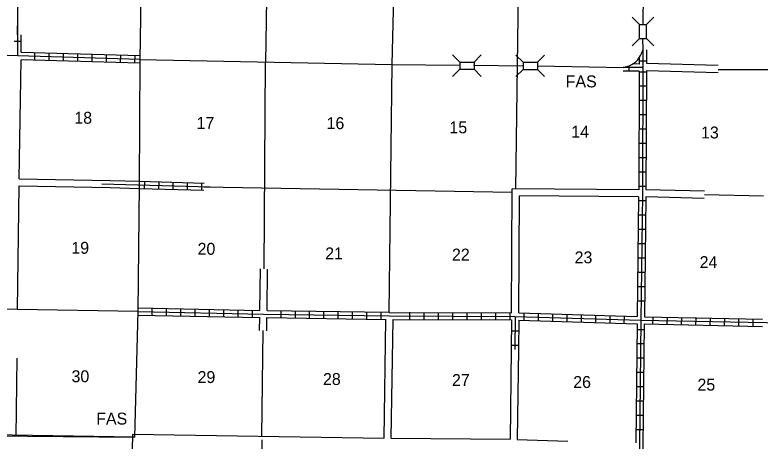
# Model space of a CAD drawing. Extents: x 1123232 to 1640442, y 16348238 to 16784707.
# Drawn here: x 1332118 to 1363360, y 16508939 to 16526801 of the extents above; entities that cross this region are included whole.
import ezdxf

# ---------------------------------------------------------------- set-up
doc = ezdxf.new("R2010")
doc.units = 0
for name, color, linetype in [('L10', 7, 'Continuous'), ('L11', 7, 'Continuous'), ('L13', 7, 'Continuous'), ('L14', 7, 'Continuous'), ('L18', 7, 'Continuous'), ('L21', 7, 'Continuous'), ('L3', 7, 'Continuous'), ('L4', 7, 'Continuous'), ('L8', 7, 'Continuous'), ('L9', 7, 'Continuous')]:
    doc.layers.add(name, color=color, linetype=linetype)

msp = doc.modelspace()

# ---------------------------------------------------------------- linework, layer by layer
at = {"layer": 'L10'}
for points in [[(1336113, 16519862), (1337335, 16519829)], [(1336110, 16519562), (1337332, 16519529)]]:
    msp.add_lwpolyline(points, dxfattribs=at)
at = {"layer": 'L11'}
for points in [[(1332303, 16519931), (1332376, 16524922)], [(1358592, 16524780), (1361607, 16524692)], [(1358592, 16524472), (1361599, 16524389)], [(1332303, 16519931), (1336113, 16519862)], [(1332224, 16514447), (1332299, 16519631)], [(1332299, 16519631), (1336110, 16519562)], [(1352942, 16514314), (1352968, 16519515)], [(1358275, 16519472), (1352968, 16519515)], [(1361026, 16519412), (1358576, 16519472)], [(1353242, 16514309), (1353266, 16519213)], [(1358267, 16519172), (1353266, 16519213)], [(1361021, 16519112), (1358573, 16519172)], [(1342388, 16514417), (1342410, 16516155)], [(1342688, 16514412), (1342710, 16516149)], [(1342377, 16513570), (1342384, 16514122)], [(1342677, 16513561), (1342684, 16514114)], [(1347594, 16509055), (1347675, 16514039)], [(1347892, 16509055), (1347975, 16514030)], [(1352925, 16512780), (1352875, 16509014)], [(1353225, 16512780), (1353175, 16509005)], [(1332193, 16512414), (1332151, 16509148)], [(1337042, 16509232), (1347594, 16509055)], [(1347892, 16509055), (1352875, 16509014)], [(1353175, 16509005), (1355299, 16508939)]]:
    msp.add_lwpolyline(points, dxfattribs=at)
at = {"layer": 'L13'}
msp.add_line((1337273, 16514372), (1332224, 16514447), dxfattribs=at)
for points in [[(1332223, 16525971), (1332568, 16544522)], [(1342846, 16538953), (1342626, 16524805)], [(1348042, 16529864), (1347925, 16524722), (1347790, 16514331)], [(1353120, 16519514), (1353259, 16529847)], [(1342567, 16516152), (1342629, 16524826)], [(1361602, 16524515), (1373160, 16524513)], [(1340045, 16519598), (1352967, 16519366)], [(1363508, 16519201), (1361024, 16519262)], [(1332224, 16514447), (1326934, 16514589)], [(1342469, 16509141), (1342527, 16513568)]]:
    msp.add_lwpolyline(points, dxfattribs=at)
at = {"layer": 'L18'}
for p, q in [((1358300, 16526406), (1358000, 16526706)), ((1358600, 16526406), (1358900, 16526706)), ((1358300, 16526406), (1358600, 16526406)), ((1358300, 16525806), (1358300, 16526406)), ((1358600, 16525806), (1358600, 16526406)), ((1358300, 16525806), (1358000, 16525506)), ((1358300, 16525806), (1358600, 16525806)), ((1358600, 16525806), (1358900, 16525506)), ((1350767, 16524822), (1350467, 16525122)), ((1351367, 16524822), (1351667, 16525122)), ((1353425, 16524814), (1353125, 16525114)), ((1354025, 16524814), (1354325, 16525114)), ((1350767, 16524822), (1350767, 16524522)), ((1350767, 16524822), (1351367, 16524822)), ((1351367, 16524822), (1351367, 16524522)), ((1353425, 16524814), (1353425, 16524514)), ((1353425, 16524814), (1354025, 16524814)), ((1354025, 16524814), (1354025, 16524514)), ((1350767, 16524522), (1350467, 16524222)), ((1350767, 16524522), (1351367, 16524522)), ((1351367, 16524522), (1351667, 16524222)), ((1353425, 16524514), (1353125, 16524214)), ((1353425, 16524514), (1354025, 16524514)), ((1354025, 16524514), (1354325, 16524214))]:
    msp.add_line(p, q, dxfattribs=at)
at = {"layer": 'L3'}
msp.add_lwpolyline([(1326651, 16509205), (1337134, 16509097)], dxfattribs=at)
at = {"layer": 'L4'}
for points in [[(1337692, 16546022), (1337584, 16539339), (1337442, 16530239), (1337351, 16524930)], [(1358458, 16526406), (1358483, 16529032), (1358610, 16529335), (1358659, 16529409), (1358760, 16529531), (1358822, 16529586), (1358958, 16529684), (1359036, 16529724), (1359213, 16529784), (1359325, 16529804), (1369100, 16529756), (1374391, 16529689)], [(1354025, 16524664), (1357624, 16524599), (1357864, 16524669), (1357976, 16524723), (1358060, 16524774), (1358151, 16524839), (1358228, 16524921), (1358349, 16525100), (1358402, 16525207), (1358452, 16525345), (1358450, 16525806)], [(1337351, 16524930), (1337334, 16519680), (1337276, 16514372), (1337134, 16509097)], [(1337351, 16524930), (1347925, 16524722), (1350759, 16524689)], [(1351350, 16524689), (1353425, 16524664)]]:
    msp.add_lwpolyline(points, dxfattribs=at)
at = {"layer": 'L8'}
for p, q in [((1332234, 16525080), (1332234, 16526572)), ((1332384, 16525222), (1332384, 16525969)), ((1332384, 16525680), (1332084, 16525680)), ((1332951, 16524905), (1332959, 16525205)), ((1333551, 16524889), (1333559, 16525189)), ((1334151, 16524872), (1334159, 16525172)), ((1334751, 16524855), (1334759, 16525155)), ((1335351, 16524839), (1335359, 16525139)), ((1335951, 16524822), (1335959, 16525122)), ((1336551, 16524805), (1336559, 16525105)), ((1337151, 16524789), (1337159, 16525089)), ((1358592, 16524863), (1358294, 16524863)), ((1358450, 16524592), (1357624, 16524599)), ((1357854, 16524666), (1357852, 16524448)), ((1358291, 16524743), (1358020, 16524746)), ((1358290, 16524443), (1357622, 16524449)), ((1358292, 16524422), (1358592, 16524422)), ((1358292, 16523822), (1358592, 16523822)), ((1358283, 16523222), (1358583, 16523222)), ((1358283, 16522622), (1358583, 16522622)), ((1358283, 16522022), (1358583, 16522022)), ((1358283, 16521422), (1358583, 16521422)), ((1358283, 16520822), (1358583, 16520822)), ((1358275, 16520222), (1358575, 16520222)), ((1337551, 16519522), (1337559, 16519822)), ((1338151, 16519505), (1338159, 16519805)), ((1338751, 16519489), (1338759, 16519789)), ((1339351, 16519472), (1339359, 16519772)), ((1339951, 16519455), (1339959, 16519755)), ((1358275, 16519622), (1358575, 16519622)), ((1358275, 16519022), (1358575, 16519022)), ((1358267, 16518422), (1358567, 16518422)), ((1358258, 16517822), (1358558, 16517822)), ((1358250, 16517222), (1358550, 16517222)), ((1358242, 16516622), (1358542, 16516622)), ((1358233, 16516022), (1358533, 16516022)), ((1358225, 16515422), (1358525, 16515422)), ((1358217, 16514822), (1358517, 16514822)), ((1337876, 16514214), (1337876, 16514514)), ((1338476, 16514197), (1338476, 16514497)), ((1339076, 16514189), (1339076, 16514489)), ((1339676, 16514172), (1339676, 16514472)), ((1340276, 16514164), (1340276, 16514464)), ((1340876, 16514147), (1340876, 16514447)), ((1341476, 16514139), (1341476, 16514439)), ((1342076, 16514122), (1342076, 16514422)), ((1343276, 16514105), (1343276, 16514405)), ((1343876, 16514097), (1343876, 16514397)), ((1344475, 16514089), (1344475, 16514389)), ((1345075, 16514080), (1345075, 16514380)), ((1345675, 16514072), (1345675, 16514372)), ((1346275, 16514064), (1346275, 16514364)), ((1346875, 16514055), (1346875, 16514355)), ((1347475, 16514047), (1347475, 16514347)), ((1348675, 16514039), (1348675, 16514339)), ((1349275, 16514030), (1349275, 16514330)), ((1349875, 16514030), (1349875, 16514330)), ((1350475, 16514022), (1350475, 16514322)), ((1351075, 16514022), (1351075, 16514322)), ((1351675, 16514022), (1351675, 16514322)), ((1352275, 16514014), (1352275, 16514314)), ((1352875, 16514014), (1352875, 16514314)), ((1353467, 16514005), (1353475, 16514305)), ((1354067, 16513980), (1354075, 16514280)), ((1354667, 16513964), (1354675, 16514264)), ((1355267, 16513947), (1355275, 16514247)), ((1355867, 16513930), (1355875, 16514230)), ((1356467, 16513914), (1356475, 16514214)), ((1357067, 16513897), (1357075, 16514197)), ((1357667, 16513872), (1357675, 16514172)), ((1358867, 16513847), (1358875, 16514147)), ((1359467, 16513830), (1359475, 16514130)), ((1360067, 16513822), (1360075, 16514122)), ((1360667, 16513814), (1360675, 16514114)), ((1361267, 16513797), (1361275, 16514097)), ((1361867, 16513789), (1361875, 16514089)), ((1362467, 16513780), (1362475, 16514080)), ((1363067, 16513764), (1363075, 16514064)), ((1358200, 16513622), (1358500, 16513622)), ((1352934, 16513564), (1353234, 16513564)), ((1358200, 16513022), (1358500, 16513022)), ((1352925, 16512964), (1353225, 16512964)), ((1358192, 16512422), (1358492, 16512422)), ((1358183, 16511822), (1358483, 16511822)), ((1358175, 16511222), (1358475, 16511222)), ((1358175, 16510622), (1358475, 16510622)), ((1358167, 16510022), (1358467, 16510022)), ((1358158, 16509422), (1358458, 16509422))]:
    msp.add_line(p, q, dxfattribs=at)
for points in [[(1337134, 16509097), (1332001, 16509180), (1326693, 16509197), (1326884, 16519847), (1327018, 16529956), (1326534, 16530431), (1317493, 16530556), (1316951, 16530739), (1316560, 16531189), (1316493, 16531764), (1316568, 16535914), (1313885, 16535989)], [(1337359, 16525080), (1332384, 16525222)], [(1358442, 16525343), (1358442, 16524780)], [(1358592, 16525343), (1358592, 16524780)], [(1337351, 16524930), (1332234, 16525080), (1326959, 16525139)], [(1337342, 16524780), (1332376, 16524922)], [(1358442, 16525022), (1358425, 16519322), (1358358, 16514005), (1358300, 16508714), (1358258, 16503439)], [(1358292, 16525016), (1358291, 16524743)], [(1358290, 16524443), (1358275, 16519472)], [(1358592, 16524472), (1358576, 16519472)], [(1335759, 16519722), (1340309, 16519597)], [(1337335, 16519829), (1340047, 16519754)], [(1337332, 16519529), (1340044, 16519454)], [(1358267, 16519172), (1358208, 16514155)], [(1358573, 16519172), (1358508, 16514147)], [(1337276, 16514522), (1342388, 16514417)], [(1337276, 16514372), (1342534, 16514264), (1347825, 16514189), (1353092, 16514164), (1358358, 16514005), (1363617, 16513905), (1368900, 16513839), (1374383, 16513789)], [(1342688, 16514412), (1347790, 16514337)], [(1347790, 16514331), (1352942, 16514314)], [(1353242, 16514309), (1358208, 16514155)], [(1337276, 16514222), (1342384, 16514122)], [(1342684, 16514114), (1347675, 16514039)], [(1347975, 16514030), (1352942, 16514014)], [(1352942, 16514014), (1352925, 16512780)], [(1353092, 16514164), (1353075, 16512780)], [(1353242, 16514005), (1353225, 16512780)], [(1353242, 16514005), (1358200, 16513855)], [(1358508, 16514147), (1363467, 16514047)], [(1358200, 16513855), (1358150, 16508864)], [(1358500, 16513847), (1358450, 16508714), (1358408, 16503580)], [(1358500, 16513847), (1363458, 16513747)], [(1337042, 16509232), (1336826, 16498705)]]:
    msp.add_lwpolyline(points, dxfattribs=at)
at = {"layer": 'L9'}
msp.add_lwpolyline([(1342467, 16508997), (1342401, 16503722), (1342276, 16498472), (1342134, 16493247)], dxfattribs=at)

# ---------------------------------------------------------------- texts
at = {"layer": 'L14'}
for s, p in [('18', (1334609, 16522239)), ('17', (1339734, 16522022)), ('16', (1345184, 16522014)), ('15', (1350334, 16521839)), ('14', (1355442, 16521655)), ('13', (1360883, 16521622)), ('19', (1334484, 16516789)), ('20', (1339776, 16516747)), ('21', (1345125, 16516555)), ('22', (1350442, 16516505)), ('23', (1355583, 16516389)), ('24', (1360825, 16516189)), ('30', (1334492, 16511405)), ('29', (1339776, 16511372)), ('28', (1345034, 16511289)), ('27', (1350442, 16511247)), ('26', (1355525, 16511164)), ('25', (1360733, 16511055))]:
    msp.add_text(s, height=500, rotation=0, dxfattribs=at).set_placement(p)
at = {"layer": 'L21'}
for p in [(1355209, 16523764), (1335526, 16509630)]:
    msp.add_text('FAS', height=500, rotation=0, dxfattribs=at).set_placement(p)

doc.saveas('drawing.dxf')
